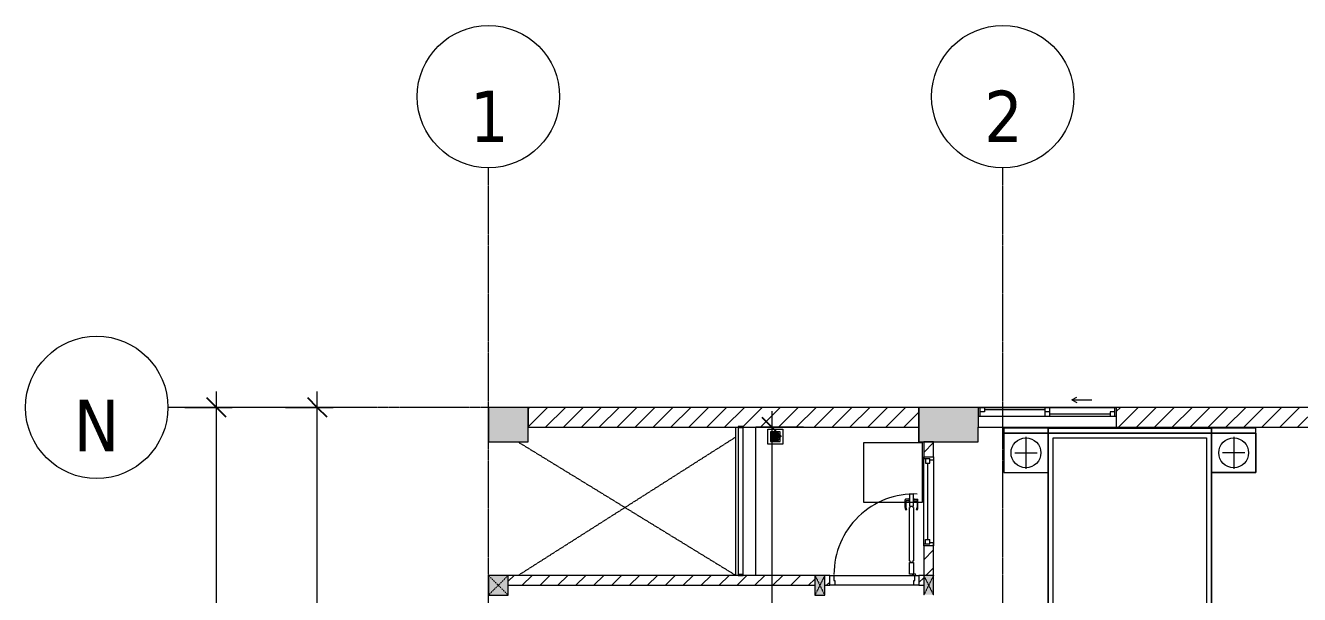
# Model space of a CAD drawing. Header units: millimetres. Extents: x 1591 to 239243, y -15958 to 82755.
# Drawn here: x 130971 to 143851, y 76344 to 82100 of the extents above; entities that cross this region are included whole.
import ezdxf

# ---------------------------------------------------------------- set-up
doc = ezdxf.new("R2010")
doc.units = ezdxf.units.MM
for name, pattern in [('Dash_2_', [6, 3, -3]), ('Demolished', [7.14375, 4.7625, -2.38125]), ('Grid Line', [22.225, 12.7, -3.175, 3.175, -3.175])]:
    doc.linetypes.add(name, pattern=pattern)
for name, color, linetype, lineweight in [('0-1', 250, 'Continuous', 5), ('A-ANNO-DIMS', 211, 'Continuous', 9), ('A-ANNO-DIMS-160', 211, 'Continuous', 9), ('A-DETL-DEMO', 6, 'Demolished', 9), ('A-DETL-GENF-1', 9, 'Continuous', 9), ('A-DOOR-1', 254, 'Continuous', 9), ('A-DOOR-2', 9, 'Continuous', 9), ('A-FLOR-1', 7, 'Continuous', 9), ('A-FLOR-2', 9, 'Continuous', 9), ('A-FLOR-HRAL-1', 254, 'Continuous', 9), ('A-FLOR-HRAL-2', 9, 'Continuous', 9), ('A-GLAZ', 151, 'Continuous', 9), ('A-GLAZ-1', 254, 'Continuous', 9), ('A-GLAZ-2', 9, 'Continuous', 9), ('A-WALL-1', 253, 'Continuous', 18), ('A-WALL-2', 9, 'Continuous', 9), ('A-WALL-3', 113, 'Continuous', 18), ('A-WALL-PATT-1', 10, 'Continuous', 9), ('A-WALL-PATT-2', 111, 'Continuous', 9), ('G-IMPT-1', 254, 'Continuous', 9), ('I-FURN-1', 254, 'Continuous', 9), ('M-EQPM-1', 254, 'Continuous', 9), ('S-COLS', 52, 'Continuous', 9), ('S-COLS-1', 52, 'Continuous', 5), ('S-COLS-2', 250, 'Continuous', 18), ('S-COLS-4', 254, 'Continuous', 9), ('S-COLS-5', 253, 'Continuous', 18), ('S-COLS-6', 52, 'Continuous', 18), ('S-COLS-HDLN', 52, 'Dash_2_', 9), ('S-COLS-HDLN-1', 9, 'Dash_2_', 9), ('S-GRID-1', 1, 'Grid Line', 9), ('S-GRID-IDEN', 1, 'Continuous', 9)]:
    doc.layers.add(name, color=color, linetype=linetype, lineweight=lineweight)
doc.styles.add('Tahoma_B', font='tahomabd_0.ttf', dxfattribs={"height": 520})
doc.styles.add('UTM Avo', font='UTM Avo.ttf', dxfattribs={"width": 0.9, "height": 400})
doc.dimstyles.new('1_Dim_chi_tiet_2_5', dxfattribs={"dimscale": 304.8, "dimtxt": 399.720379, "dimasz": 0.629921, "dimexe": 0.524934, "dimexo": 0.0625, "dimgap": 0.052493, "dimtad": 1, "dimdec": 0, "dimrnd": 5, "dimzin": 0, "dimdsep": 46, "dimtxsty": 'UTM Avo', "dimblk1": 'OBLIQUE', "dimblk2": 'OBLIQUE', "dimsah": 1, "dimcen": 0.09, "dimdle": 0.524934, "dimazin": 0, "dimtfac": 1, "dimtdec": 4, "dimtix": 1, "dimtmove": 0, "dimatfit": 3, "dimfxl": 1.049869, "dimfxlon": 1, "dimtvp": 1, "dimtolj": 1, "dimtzin": 0, "dimarcsym": 2})
pattern_1 = [(45, (0, 0), (-90.50967, 90.50967), [])]
pattern_2 = [(45, (101998.83, 0), (-90.50967, 90.50967), [])]

# ---------------------------------------------------------------- blocks, each defined once
blk = doc.blocks.new('NCV_TKTC_KET CAU_rvt-1-TKCS_MB TẦNG 5')
at = {"layer": 'S-COLS-1'}
for points in [[(33853, 77887), (34053, 77887), (34053, 78237), (33653, 78237), (33653, 77887)], [(38603, 77887), (38603, 77887), (38603, 78237), (38003, 78237), (38003, 77887), (38383, 77887)]]:
    blk.add_hatch(color=256, dxfattribs=at).paths.add_polyline_path(points)
at = {"layer": 'A-FLOR-1'}
for p, q in [((38603, 78237), (38153, 78237)), ((36152, 78037), (36152, 76537))]:
    blk.add_line(p, q, dxfattribs=at)
at = {"layer": 'S-COLS-2'}
for p, q in [((33653, 78237), (33653, 77887)), ((34053, 78237), (33653, 78237)), ((34053, 77887), (34053, 78237)), ((38603, 78237), (38003, 78237)), ((38003, 78237), (38003, 77887)), ((38603, 77887), (38603, 78037)), ((33653, 77887), (34053, 77887)), ((38003, 77887), (38603, 77887))]:
    blk.add_line(p, q, dxfattribs=at)
blk = doc.blocks.new('M_Fixed - 900 x 1400-901190-TKCS_MB TẦNG 5')
at = {"layer": 'A-GLAZ-2'}
for p, q in [((-450, 63), (-431, 63)), ((-431, 63), (-431, 0)), ((-431, 44), (-387, 44)), ((-387, 44), (-387, 0)), ((-387, 22), (387, 22)), ((387, 44), (387, 0)), ((431, 44), (387, 44)), ((431, 63), (431, 0)), ((449, 63), (431, 63)), ((-450, -37), (-418, -37)), ((-431, 0), (-387, 0)), ((-418, 0), (-418, -37)), ((387, 0), (431, 0)), ((418, 0), (418, -37)), ((450, -37), (418, -37))]:
    blk.add_line(p, q, dxfattribs=at)
blk = doc.blocks.new('MAY GIAT - MAY GIAT_dwg-348053-TKCS_MB TẦNG 5')
at = {"layer": 'G-IMPT-1', "flags": 128}
blk.add_lwpolyline([(5, 597), (5, 2), (605, 2), (605, 597)], close=True, dxfattribs=at)
blk = doc.blocks.new('MAY GIAT - MAY GIAT-348233-TKCS_MB TẦNG 5')
at = {"layer": 'I-FURN-1'}
for p, q in [((5, 597), (5, 2)), ((605, 597), (5, 597)), ((605, 2), (605, 597)), ((5, 2), (605, 2))]:
    blk.add_line(p, q, dxfattribs=at)
blk.add_blockref('MAY GIAT - MAY GIAT_dwg-348053-TKCS_MB TẦNG 5', (0, 0))
blk = doc.blocks.new('THU NUOC - THU NUOC-455054-TKCS_MB TẦNG 5')
at = {"layer": 'M-EQPM-1'}
for p, q in [((-66, -71), (-66, 79)), ((-66, 79), (84, 79)), ((59, 54), (-41, 54)), ((-41, 54), (-41, -46)), ((-23, 20), (41, 20)), ((41, 14), (-23, 14)), ((-23, 7), (1, 7)), ((1, 1), (-23, 1)), ((-11, 32), (28, 32)), ((28, 26), (-11, 26)), ((-1, 44), (19, 44)), ((19, 38), (-1, 38)), ((1, 7), (1, 1)), ((17, 1), (17, 7)), ((17, 7), (41, 7)), ((41, 1), (17, 1)), ((59, -46), (59, 54)), ((84, 79), (84, -71)), ((84, -71), (-66, -71)), ((-41, -46), (59, -46)), ((-23, -5), (41, -5)), ((41, -11), (-23, -11)), ((-11, -17), (28, -17)), ((28, -23), (-11, -23)), ((-1, -30), (19, -30)), ((19, -36), (-1, -36))]:
    blk.add_line(p, q, dxfattribs=at)
for centre, radius, start, end in [((9, 4), 45, 0, 180), ((9, 4), 45, 360, 180), ((9, 4), 45, 180, 0), ((9, 4), 45, 180, 360), ((-23, 17), 3, 90, 270), ((-23, 4), 3, 90, 270), ((-11, 29), 3, 90, 270), ((-1, 41), 3, 90, 270), ((19, 41), 3, 270, 90), ((28, 29), 3, 270, 90), ((41, 17), 3, 270, 90), ((41, 4), 3, 270, 90), ((-23, -8), 3, 90, 270), ((-11, -20), 3, 90, 270), ((-1, -33), 3, 90, 270), ((19, -33), 3, 270, 90), ((28, -20), 3, 270, 90), ((41, -8), 3, 270, 90)]:
    blk.add_arc(centre, radius, start, end, dxfattribs=at)
blk = doc.blocks.new('Railing - 50 x 10mm-901205-TKCS_MB TẦNG 5')
at = {"layer": 'A-FLOR-HRAL-2'}
for p, q in [((25, 5), (-25, 5)), ((-25, 5), (-25, -5)), ((25, -5), (25, 5)), ((-25, -5), (25, -5))]:
    blk.add_line(p, q, dxfattribs=at)
blk = doc.blocks.new('Railing - Railing-884882-TKCS_MB TẦNG 5')
at = {"layer": 'A-FLOR-HRAL-2'}
for p, q in [((13269, 68771), (13269, 67286)), ((13319, 67286), (13319, 68771))]:
    blk.add_line(p, q, dxfattribs=at)
for p in [(13294, 68776), (13294, 67281)]:
    blk.add_blockref('Railing - 50 x 10mm-901205-TKCS_MB TẦNG 5', p)
blk = doc.blocks.new('G1_SOF - BO TRU - 100x200-V97-TKCS_MB TẦNG 5')
at = {"layer": 'S-COLS'}
blk.add_hatch(color=256, dxfattribs=at).paths.add_polyline_path([(0, -95), (50, -95), (50, 100), (-50, 100), (-50, -95)])
at = {"layer": 'S-COLS-5'}
for p, q in [((50, 100), (-50, 100)), ((-50, 100), (-50, -95)), ((50, -95), (50, 100))]:
    blk.add_line(p, q, dxfattribs=at)
at = {"layer": 'S-COLS-HDLN-1'}
for p, q in [((50, 100), (-50, -100)), ((-50, 100), (50, -100))]:
    blk.add_line(p, q, dxfattribs=at)
blk = doc.blocks.new('DOOR_CW_01 CANH MO-PANEL KINH - DIG_01-900x2200-CỬA NHÔM KÍNH-901215-TKCS_MB TẦNG 5')
at = {"layer": 'A-DETL-GENF-1'}
for p, q in [((-397, -182), (-397, -62)), ((-397, -62), (-357, -62)), ((-357, -62), (-357, -182)), ((-357, -182), (-397, -182)), ((-397, -196), (-391, -196)), ((-397, -738), (-397, -196)), ((-391, -196), (-391, -182)), ((-391, -182), (-363, -182)), ((-363, -182), (-363, -196)), ((-357, -196), (-363, -196)), ((-357, -196), (-357, -738)), ((-442, -737), (-442, -816)), ((-434, -711), (-427, -716)), ((-434, -800), (-434, -737)), ((-397, -738), (-391, -738)), ((-357, -752), (-397, -752)), ((-397, -752), (-397, -872)), ((-391, -752), (-391, -738)), ((-363, -752), (-391, -752)), ((-357, -738), (-363, -738)), ((-363, -738), (-363, -752)), ((-357, -872), (-357, -752)), ((-320, -711), (-327, -716)), ((-320, -800), (-320, -737)), ((-312, -737), (-312, -816)), ((-399, -820), (-438, -820)), ((-399, -804), (-430, -804)), ((-399, -792), (-399, -832)), ((-397, -792), (-399, -792)), ((-399, -832), (-397, -832)), ((-397, -792), (-397, -832)), ((-397, -872), (-357, -872)), ((-357, -792), (-357, -832)), ((-357, -792), (-355, -792)), ((-355, -832), (-357, -832)), ((-355, -792), (-355, -832)), ((-355, -804), (-324, -804)), ((-355, -820), (-316, -820))]:
    blk.add_line(p, q, dxfattribs=at)
blk.add_circle((-407, -60), 10, dxfattribs=at)
for centre, radius, start, end in [((-407, -60), 814, 268, 0), ((-397, -737), 45, 145, 180), ((-397, -737), 37, 145, 180), ((-357, -737), 37, 0, 35), ((-357, -737), 45, 360, 35), ((-438, -816), 4, 180, 270), ((-430, -800), 4, 180, 270), ((-324, -800), 4, 270, 0), ((-316, -816), 4, 270, 0)]:
    blk.add_arc(centre, radius, start, end, dxfattribs=at)
at = {"layer": 'A-DOOR-2'}
for p, q in [((-450, -50), (-450, 50)), ((-450, 50), (-400, 50)), ((-400, 50), (-400, 0)), ((400, 0), (400, 50)), ((400, 50), (450, 50)), ((450, 50), (450, -50)), ((-410, -50), (-450, -50)), ((-410, 0), (-410, -50)), ((-400, 0), (-410, 0)), ((-407, -50), (-382, -50)), ((410, 0), (400, 0)), ((410, -50), (410, 0)), ((450, -50), (410, -50))]:
    blk.add_line(p, q, dxfattribs=at)
blk = doc.blocks.new('G1_SOF - BO TRU - 100x200-745959-TKCS_MB TẦNG 5')
at = {"layer": 'S-COLS'}
blk.add_hatch(color=256, dxfattribs=at).paths.add_polyline_path([(-50, 100), (-50, -100), (50, -100), (50, 100)])
at = {"layer": 'S-COLS-5'}
for p, q in [((50, 100), (-50, 100)), ((-50, 100), (-50, -100)), ((50, -100), (50, 100)), ((-50, -100), (50, -100))]:
    blk.add_line(p, q, dxfattribs=at)
at = {"layer": 'S-COLS-HDLN-1'}
for p, q in [((50, 100), (-50, -100)), ((-50, 100), (50, -100))]:
    blk.add_line(p, q, dxfattribs=at)
blk = doc.blocks.new('GIUONG NGU-2TAB-1600x2000 - GIUONG NGU-2TAB-1600x2000-885815-TKCS_MB TẦNG 5')
at = {"layer": 'I-FURN-1'}
for p, q in [((458, 0), (8, 0)), ((8, 0), (8, -50)), ((458, -50), (458, 0)), ((2108, 0), (458, 0)), ((458, 0), (458, -50)), ((458, 0), (2108, 0)), ((2108, -50), (2108, 0)), ((458, -50), (8, -50)), ((8, -50), (8, -450)), ((8, -50), (458, -50)), ((458, -50), (8, -50)), ((8, -50), (8, -450)), ((233, -87), (233, -413)), ((458, -450), (458, -50)), ((2108, -50), (458, -50)), ((458, -50), (458, -1939)), ((458, -50), (2108, -50)), ((458, -1939), (458, -50)), ((458, -450), (458, -50)), ((458, -50), (2108, -50)), ((508, -100), (2058, -100)), ((508, -1939), (508, -100)), ((2058, -100), (2058, -1939)), ((2558, 0), (2108, 0)), ((2108, 0), (2108, -50)), ((2558, -50), (2108, -50)), ((2108, -50), (2108, -450)), ((2108, -1939), (2108, -50)), ((2108, -50), (2558, -50)), ((2108, -50), (2558, -50)), ((2108, -450), (2108, -50)), ((2108, -50), (2108, -1939)), ((2333, -87), (2333, -413)), ((2558, -50), (2558, 0)), ((2558, -450), (2558, -50)), ((2558, -50), (2558, -450)), ((120, -250), (347, -250)), ((2446, -250), (2220, -250)), ((8, -450), (458, -450)), ((8, -450), (458, -450)), ((2108, -450), (2558, -450)), ((2558, -450), (2108, -450)), ((1997, -2000), (570, -2000)), ((570, -2050), (1997, -2050)), ((1997, -2050), (570, -2050))]:
    blk.add_line(p, q, dxfattribs=at)
for centre in [(233, -250), (2333, -250)]:
    blk.add_circle(centre, 151, dxfattribs=at)
for centre, radius, start, end in [((570, -1939), 111, 180, 270), ((570, -1939), 111, 180, 270), ((570, -1939), 61.1, 180, 270), ((1997, -1939), 111, 270, 360), ((1997, -1939), 61.1, 270, 0), ((1997, -1939), 111, 270, 0)]:
    blk.add_arc(centre, radius, start, end, dxfattribs=at)
blk = doc.blocks.new('NCV_TKTC_TANG 5_rvt-1-TKCS_MB TẦNG 5')
at = {"layer": 'A-WALL-PATT-1'}
h = blk.add_hatch(dxfattribs=at)
h.set_pattern_fill('FP_1', color=256, style=0, pattern_type=2)
h.set_pattern_definition(pattern_1)
h.paths.add_polyline_path([(38053, 76537), (38153, 76537), (38153, 76837), (38053, 76837)])
h.paths.add_polyline_path([(38053, 77737), (38153, 77737), (38153, 77887), (38053, 77887)])
h = blk.add_hatch(dxfattribs=at)
h.set_pattern_fill('FP_1', color=256, style=0, pattern_type=2)
h.set_pattern_definition(pattern_1)
h.paths.add_polyline_path([(36953, 76437), (36953, 76537), (33853, 76537), (33853, 76437), (36771, 76437)])
h = blk.add_hatch(dxfattribs=at)
h.set_pattern_fill('FP_1', color=256, style=0, pattern_type=2)
h.set_pattern_definition(pattern_1)
h.paths.add_polyline_path([(37103, 76437), (37103, 76537), (37053, 76537), (37053, 76437)])
h.paths.add_polyline_path([(38019, 76437), (38053, 76437), (38053, 76537), (38003, 76537), (38003, 76437)])
at = {"layer": 'A-FLOR-2'}
for p, q in [((38003, 77887), (38003, 78037)), ((37953, 76437), (37153, 76437))]:
    blk.add_line(p, q, dxfattribs=at)
at = {"layer": 'A-WALL-1'}
for p, q in [((38153, 77887), (38053, 77887)), ((38053, 77887), (38053, 77737)), ((38153, 77737), (38153, 77887)), ((38053, 77737), (38153, 77737)), ((38153, 76837), (38053, 76837)), ((38053, 76837), (38053, 76537)), ((38153, 76537), (38153, 76837)), ((36178, 76537), (33853, 76537)), ((36953, 76537), (36228, 76537)), ((37103, 76537), (37053, 76537)), ((38053, 76537), (38003, 76537)), ((33853, 76437), (36953, 76437)), ((37053, 76437), (37103, 76437)), ((38003, 76437), (38053, 76437))]:
    blk.add_line(p, q, dxfattribs=at)
at = {"layer": 'A-WALL-2'}
for p, q in [((36153, 76537), (36153, 78037)), ((36353, 78037), (36353, 76537)), ((38053, 76837), (38053, 77737)), ((38153, 77737), (38153, 76837)), ((37143, 76537), (37963, 76537)), ((37953, 76437), (37153, 76437))]:
    blk.add_line(p, q, dxfattribs=at)
at = {"layer": 'A-DOOR-1', "rotation": 180}
blk.add_blockref('DOOR_CW_01 CANH MO-PANEL KINH - DIG_01-900x2200-CỬA NHÔM KÍNH-901215-TKCS_MB TẦNG 5', (37553, 76487), dxfattribs=at)
at = {"layer": 'A-FLOR-HRAL-1'}
blk.add_blockref('Railing - Railing-884882-TKCS_MB TẦNG 5', (22908, 9261), dxfattribs=at)
at = {"layer": 'A-GLAZ-1', "rotation": 89.99999999999908}
blk.add_blockref('M_Fixed - 900 x 1400-901190-TKCS_MB TẦNG 5', (38116, 77287), dxfattribs=at)
at = {"layer": 'I-FURN-1'}
blk.add_blockref('GIUONG NGU-2TAB-1600x2000 - GIUONG NGU-2TAB-1600x2000-885815-TKCS_MB TẦNG 5', (38854, 78027), dxfattribs=at)
at = {"layer": 'I-FURN-1', "rotation": 89.99999999999902}
blk.add_blockref('MAY GIAT - MAY GIAT-348233-TKCS_MB TẦNG 5', (38043, 77272), dxfattribs=at)
at = {"layer": 'M-EQPM-1'}
blk.add_blockref('THU NUOC - THU NUOC-455054-TKCS_MB TẦNG 5', (36544, 77936), dxfattribs=at)
at = {"layer": 'S-COLS-4'}
for name, p in [('G1_SOF - BO TRU - 100x200-745959-TKCS_MB TẦNG 5', (37003, 76437)), ('G1_SOF - BO TRU - 100x200-V97-TKCS_MB TẦNG 5', (38103, 76437))]:
    blk.add_blockref(name, p, dxfattribs=at)
blk = doc.blocks.new('G1_SOF - BO TRU - 200x200-3055083-TKCS_MB TẦNG 5')
at = {"layer": 'S-COLS'}
blk.add_hatch(color=256, dxfattribs=at).paths.add_polyline_path([(100, -100), (100, 100), (-100, 100), (-100, -100), (8, -100)])
at = {"layer": 'S-COLS-6'}
for p, q in [((100, 100), (-100, 100)), ((-100, 100), (-100, -100)), ((100, -100), (100, 100)), ((-100, -100), (100, -100))]:
    blk.add_line(p, q, dxfattribs=at)
at = {"layer": 'S-COLS-HDLN'}
for p, q in [((100, 100), (-100, -100)), ((-100, 100), (100, -100))]:
    blk.add_line(p, q, dxfattribs=at)
blk = doc.blocks.new('1_FAMILY RVT - W01-WxH 1400x1400xmm-389822-TKCS_MB TẦNG 5')
at = {"layer": 'A-GLAZ'}
for p, q in [((248.4, 172.39), (299.2, 197.79)), ((248.4, 172.39), (299.2, 146.99)), ((248.4, 172.39), (451.6, 172.39)), ((-700, 96.19), (-700, -103.81)), ((700, 96.19), (-700, 96.19)), ((-700, 96.19), (-636.5, 96.19)), ((-700, 7.29), (-680.95, 7.29)), ((-680.95, 96.19), (-680.95, 7.29)), ((-636.5, 51.74), (-680.95, 51.74)), ((-680.95, 7.29), (-22.225, 7.29)), ((-636.5, 96.19), (-22.225, 96.19)), ((-636.5, 96.19), (-636.5, 51.74)), ((-636.5, 73.965), (-22.225, 73.965)), ((-22.225, 7.29), (-22.225, 96.19)), ((-22.225, 96.19), (22.225, 96.19)), ((22.225, 51.74), (-22.225, 51.74)), ((-22.225, 7.29), (22.225, 7.29)), ((22.225, 96.19), (680.95, 96.19)), ((22.225, 96.19), (22.225, 7.29)), ((22.225, 29.515), (636.5, 29.515)), ((22.225, 7.29), (636.5, 7.29)), ((636.5, 51.74), (636.5, 7.29)), ((680.95, 51.74), (636.5, 51.74)), ((636.5, 7.29), (700, 7.29)), ((680.95, 96.19), (700, 96.19)), ((680.95, 96.19), (680.95, 7.29)), ((700, -103.81), (700, 96.19)), ((-700, -103.81), (700, -103.81))]:
    blk.add_line(p, q, dxfattribs=at)
blk = doc.blocks.new('Grid - M_Grid Head - Circle-353313-TKCS_MB TẦNG 5')
at = {"layer": 'S-GRID-IDEN'}
blk.add_circle((0, 0), 4.5, dxfattribs=at)
blk = doc.blocks.new('DIMBLOCK37-TKCS_MB TẦNG 5')
at = {"layer": 'A-ANNO-DIMS-160'}
for p, q in [((138516, 78197), (138516, 69877)), ((138836, 78037), (138356, 78037)), ((138516, 78037), (138836, 78037)), ((138836, 70037), (138356, 70037)), ((138516, 70037), (138836, 70037))]:
    blk.add_line(p, q, dxfattribs=at)
at = {"layer": 'A-ANNO-DIMS-160', "lineweight": 25}
for p, q in [((138516, 78037), (138420, 78133)), ((138516, 78037), (138612, 77941)), ((138516, 70037), (138420, 70133)), ((138516, 70037), (138612, 69941))]:
    blk.add_line(p, q, dxfattribs=at)
at = {"layer": 'A-ANNO-DIMS-160', "color": 0, "insert": (137997, 73489), "char_height": 400, "width": 1314.64, "attachment_point": 1, "rotation": 90, "line_spacing_factor": 1.110334, "style": 'UTM Avo'}
blk.add_mtext('8000', dxfattribs=at)
blk = doc.blocks.new('_Oblique')
at = {"color": 0, "linetype": 'ByBlock', "lineweight": -2}
blk.add_line((-0.5, -0.5), (0.5, 0.5), dxfattribs=at)
blk = doc.blocks.new('DIMBLOCK225-TKCS_MB TẦNG 5')
at = {"layer": 'A-ANNO-DIMS-160', "lineweight": 25}
for p, q in [((132902, 78237), (132806, 78333)), ((132902, 78237), (132998, 78141)), ((132902, 17237), (132806, 17333)), ((132902, 17237), (132998, 17141))]:
    blk.add_line(p, q, dxfattribs=at)
at = {"layer": 'A-ANNO-DIMS-160'}
for p, q in [((132902, 17077), (132902, 78397)), ((132582, 78237), (133062, 78237)), ((132902, 78237), (132582, 78237)), ((132582, 17237), (133062, 17237)), ((132902, 17237), (132582, 17237))]:
    blk.add_line(p, q, dxfattribs=at)
at = {"layer": 'A-ANNO-DIMS-160', "color": 0, "insert": (132382, 47052), "char_height": 400, "width": 1643.29, "attachment_point": 1, "rotation": 90, "line_spacing_factor": 1.110334, "style": 'UTM Avo'}
blk.add_mtext('61000', dxfattribs=at)
blk = doc.blocks.new('DIMBLOCK230-TKCS_MB TẦNG 5')
at = {"layer": 'A-ANNO-DIMS-160', "lineweight": 25}
for p, q in [((133921, 78237), (133825, 78333)), ((133921, 78237), (134017, 78141)), ((133921, 69937), (133825, 70033)), ((133921, 69937), (134017, 69841))]:
    blk.add_line(p, q, dxfattribs=at)
at = {"layer": 'A-ANNO-DIMS-160'}
for p, q in [((133921, 69937), (133921, 78397)), ((133601, 78237), (134081, 78237)), ((133921, 78237), (133601, 78237)), ((133601, 69937), (134081, 69937)), ((133921, 69937), (133601, 69937))]:
    blk.add_line(p, q, dxfattribs=at)
at = {"layer": 'A-ANNO-DIMS-160', "color": 0, "insert": (133401, 73539), "char_height": 400, "width": 1314.64, "attachment_point": 1, "rotation": 90, "line_spacing_factor": 1.110334, "style": 'UTM Avo'}
blk.add_mtext('8300', dxfattribs=at)

msp = doc.modelspace()

# ---------------------------------------------------------------- hatches: boundary and pattern name
at = {"layer": 'A-WALL-PATT-2'}
h = msp.add_hatch(dxfattribs=at)
h.set_pattern_fill('FP_1', color=256, style=0, pattern_type=2)
h.set_pattern_definition(pattern_2)
h.paths.add_polyline_path([(138351.4, 78036.9), (140001.4, 78036.9), (140001.4, 78236.9), (136051.4, 78236.9), (136051.4, 78036.9), (138176.4, 78036.9), (138176.4, 78041.9), (138226.4, 78041.9), (138226.4, 78036.9)])
h = msp.add_hatch(dxfattribs=at)
h.set_pattern_fill('FP_1', color=256, style=0, pattern_type=2)
h.set_pattern_definition(pattern_2)
h.paths.add_polyline_path([(144122, 78036.9), (144251.4, 78036.9), (144251.4, 78236.9), (142001.5, 78236.9), (142001.5, 78036.9), (143891.4, 78036.9)])

# ---------------------------------------------------------------- linework, layer by layer
at = {"layer": 'A-DETL-DEMO'}
for p, q in [((135951.4, 76536.9), (138151.4, 77936.9)), ((135951.4, 77886.9), (138151.4, 76538.1))]:
    msp.add_line(p, q, dxfattribs=at)
at = {"layer": 'A-WALL-3'}
for p, q in [((140001.4, 78236.9), (136051.4, 78236.9)), ((136051.4, 78236.9), (136051.4, 78036.9)), ((140001.4, 78036.9), (140001.4, 78236.9)), ((144251.4, 78236.9), (142001.5, 78236.9)), ((136051.4, 78036.9), (138176.4, 78036.9)), ((138226.4, 78036.9), (140001.4, 78036.9)), ((142001.5, 78036.9), (144251.4, 78036.9))]:
    msp.add_line(p, q, dxfattribs=at)
at = {"layer": 'S-GRID-1'}
for p, q in [((135651.4, 76659.6), (135651.4, 80659.6)), ((140851.4, 76659.6), (140851.4, 80659.6)), ((136410.9, 78236.9), (132410.9, 78236.9)), ((229978.4, 78236.9), (136410.9, 78236.9)), ((135651.4, 19118.3), (135651.4, 76659.6)), ((140851.4, 19118.3), (140851.4, 76659.6))]:
    msp.add_line(p, q, dxfattribs=at)

# ---------------------------------------------------------------- block references
at = {"layer": '0-1'}
for name in ['NCV_TKTC_KET CAU_rvt-1-TKCS_MB TẦNG 5', 'NCV_TKTC_TANG 5_rvt-1-TKCS_MB TẦNG 5']:
    msp.add_blockref(name, (101998.8, 0), dxfattribs=at)
at = {"layer": 'A-GLAZ'}
msp.add_blockref('1_FAMILY RVT - W01-WxH 1400x1400xmm-389822-TKCS_MB TẦNG 5', (141301.5, 78140.7), dxfattribs=at)
at = {"layer": 'S-COLS'}
msp.add_blockref('G1_SOF - BO TRU - 200x200-3055083-TKCS_MB TẦNG 5', (135751.4, 76436.9), dxfattribs=at)
at = {"layer": 'S-GRID-IDEN', "xscale": 159.9999999999999, "yscale": 159.9999999999999, "zscale": 159.9999999999999}
for p in [(135651.4, 81379.6), (140851.4, 81379.6)]:
    msp.add_blockref('Grid - M_Grid Head - Circle-353313-TKCS_MB TẦNG 5', p, dxfattribs=at)
at = {"layer": 'S-GRID-IDEN', "xscale": 159.9999999999999, "yscale": 159.9999999999999, "zscale": 159.9999999999999, "rotation": 89.99999999999982}
msp.add_blockref('Grid - M_Grid Head - Circle-353313-TKCS_MB TẦNG 5', (131690.9, 78236.9), dxfattribs=at)

# ---------------------------------------------------------------- dimensions: what is measured, and where the dimension line sits
at = {"layer": 'A-ANNO-DIMS'}
for base, p1, p2, override, picture, middle in [((132901.8, 78236.9), (132581.8, 17236.9), (132581.8, 78236.9), {"dimpost": '<>', "dimfxl": 61000}, 'DIMBLOCK225-TKCS_MB TẦNG 5', (132678.9, 47736.9)), ((133920.6, 78236.9), (133600.6, 69936.9), (133600.6, 78236.9), {"dimpost": '<>', "dimfxl": 8300}, 'DIMBLOCK230-TKCS_MB TẦNG 5', (133697.6, 74086.9)), ((138516.2, 70036.9), (138836.2, 78036.9), (138836.2, 70036.9), {"dimpost": '<>', "dimfxl": 8000}, 'DIMBLOCK37-TKCS_MB TẦNG 5', (138293.2, 74036.9))]:
    dim = msp.add_linear_dim(base=base, p1=p1, p2=p2, angle=90, dimstyle='1_Dim_chi_tiet_2_5', override=override, dxfattribs=at)
    dim.commit()
    dim.dimension.update_dxf_attribs({"geometry": picture, "text_midpoint": middle})

# ---------------------------------------------------------------- next in the draw order: texts
at = {"layer": 'S-GRID-IDEN', "char_height": 520, "attachment_point": 5, "line_spacing_factor": 0.996129, "style": 'Tahoma_B', "bg_fill": 3, "box_fill_scale": 1.25, "bg_fill_color": 256, "bg_fill_true_color": 13158600, "bg_fill_transparency": 0}
for s, insert, width in [('\\pt2031.9988,4063.9976,6096.0016,8128.0004,10159.9992,12191.998,14224.002,16256.0008,18287.9996,20319.9984,22352.0024,24384.0012,26416,28447.9988,30479.9976,32512.0016,34544.0004,36575.9992,38607.998,40640.002,42672.0008,44703.9996,46735.9984,48768.0024,50800.0012,52832,54863.9988,56895.9976,58928.0016,60960.0004,62991.9992,65023.998;1', (135658.9, 81179.9), 465.6), ('\\pt2031.9988,4063.9976,6096.0016,8128.0004,10159.9992,12191.998,14224.002,16256.0008,18287.9996,20319.9984,22352.0024,24384.0012,26416,28447.9988,30479.9976,32512.0016,34544.0004,36575.9992,38607.998,40640.002,42672.0008,44703.9996,46735.9984,48768.0024,50800.0012,52832,54863.9988,56895.9976,58928.0016,60960.0004,62991.9992,65023.998;2', (140858.9, 81179.9), 465.6), ('\\pt2031.9988,4063.9976,6096.0016,8128.0004,10159.9992,12191.998,14224.002,16256.0008,18287.9996,20319.9984,22352.0024,24384.0012,26416,28447.9988,30479.9976,32512.0016,34544.0004,36575.9992,38607.998,40640.002,42672.0008,44703.9996,46735.9984,48768.0024,50800.0012,52832,54863.9988,56895.9976,58928.0016,60960.0004,62991.9992,65023.998;N', (131689.5, 78053.6), 561.6)]:
    msp.add_mtext(s, dxfattribs=dict(at, insert=insert, width=width))

doc.saveas('drawing.dxf')
